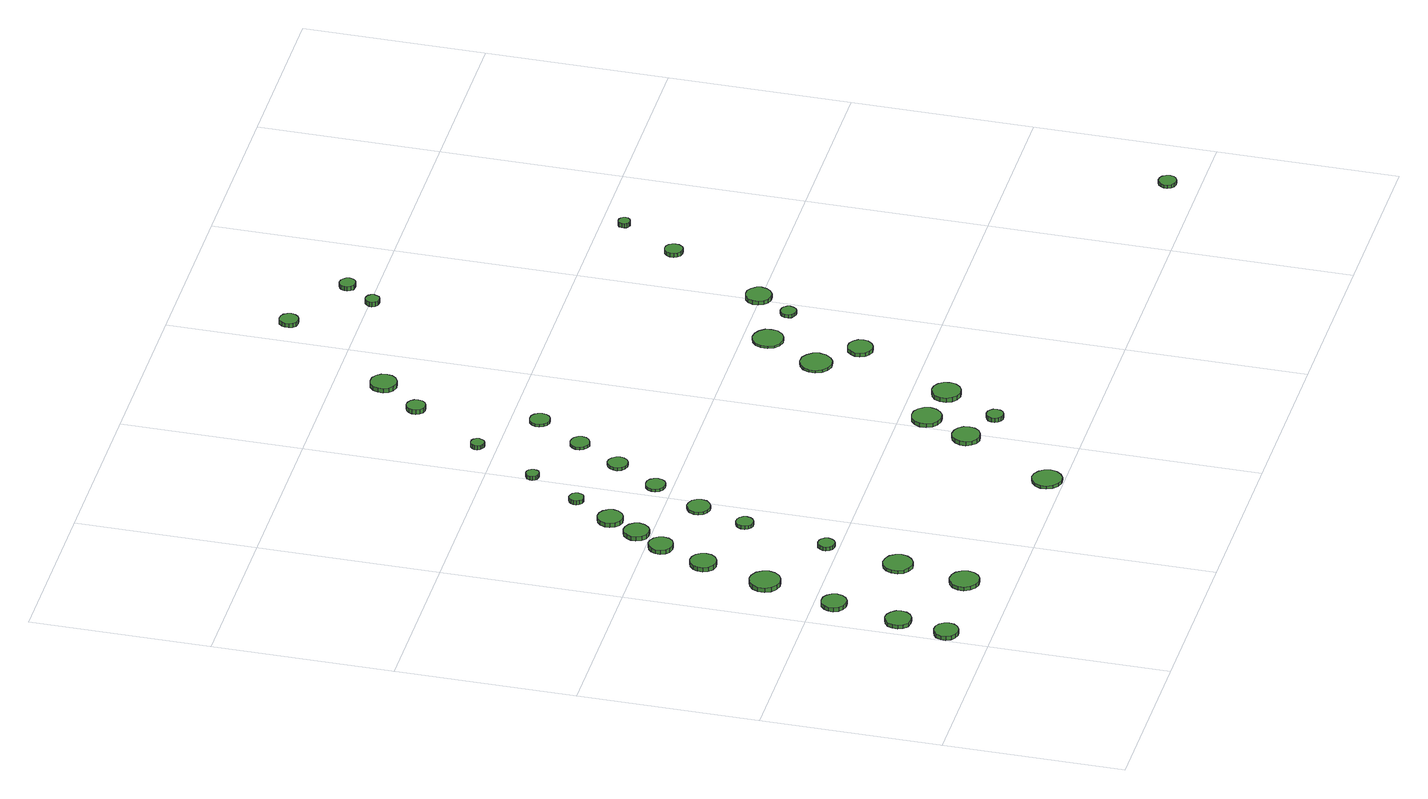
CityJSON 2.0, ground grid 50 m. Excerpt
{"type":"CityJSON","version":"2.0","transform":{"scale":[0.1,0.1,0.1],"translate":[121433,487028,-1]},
"CityObjects":{
"tree1":{"type":"SolitaryVegetationObject","attributes":{"function":"something"},"geometry":[{"type":"MultiSurface","lod":"1","boundaries":[[[0,1,2,3,4,5,6,7,8,9,10,11,12,13,14]],[[15,16,17,18,19,20,21,22,23,24,25,26,27,28,29]],[[0,29,28,1]],[[1,28,27,2]],[[2,27,26,3]],[[3,26,25,4]],[[4,25,24,5]],[[5,24,23,6]],[[6,23,22,7]],[[7,22,21,8]],[[8,21,20,9]],[[9,20,19,10]],[[10,19,18,11]],[[11,18,17,12]],[[12,17,16,13]],[[13,16,15,14]],[[14,15,29,0]]]}]},
"tree2":{"type":"SolitaryVegetationObject","attributes":{"function":"something"},"geometry":[{"type":"MultiSurface","lod":"1","boundaries":[[[30,31,32,33,34,35,36,37,38,39,40,41,42,43,44]],[[45,46,47,48,49,50,51,52,53,54,55,56,57,58,59]],[[30,59,58,31]],[[31,58,57,32]],[[32,57,56,33]],[[33,56,55,34]],[[34,55,54,35]],[[35,54,53,36]],[[36,53,52,37]],[[37,52,51,38]],[[38,51,50,39]],[[39,50,49,40]],[[40,49,48,41]],[[41,48,47,42]],[[42,47,46,43]],[[43,46,45,44]],[[44,45,59,30]]]}]},
"tree3":{"type":"SolitaryVegetationObject","attributes":{"function":"something"},"geometry":[{"type":"MultiSurface","lod":"1","boundaries":[[[60,61,62,63,64,65,66,67,68,69,70,71,72,73,74]],[[75,76,77,78,79,80,81,82,83,84,85,86,87,88,89]],[[60,89,88,61]],[[61,88,87,62]],[[62,87,86,63]],[[63,86,85,64]],[[64,85,84,65]],[[65,84,83,66]],[[66,83,82,67]],[[67,82,81,68]],[[68,81,80,69]],[[69,80,79,70]],[[70,79,78,71]],[[71,78,77,72]],[[72,77,76,73]],[[73,76,75,74]],[[74,75,89,60]]]}]},
"tree4":{"type":"SolitaryVegetationObject","attributes":{"function":"something"},"geometry":[{"type":"MultiSurface","lod":"1","boundaries":[[[90,91,92,93,94,95,96,97,98,99,100,101,102,103,104]],[[105,106,107,108,109,110,111,112,113,114,115,116,117,118,119]],[[90,119,118,91]],[[91,118,117,92]],[[92,117,116,93]],[[93,116,115,94]],[[94,115,114,95]],[[95,114,113,96]],[[96,113,112,97]],[[97,112,111,98]],[[98,111,110,99]],[[99,110,109,100]],[[100,109,108,101]],[[101,108,107,102]],[[102,107,106,103]],[[103,106,105,104]],[[104,105,119,90]]]}]},
"tree5":{"type":"SolitaryVegetationObject","attributes":{"function":"something"},"geometry":[{"type":"MultiSurface","lod":"1","boundaries":[[[120,121,122,123,124,125,126,127,128,129,130,131,132,133,134]],[[135,136,137,138,139,140,141,142,143,144,145,146,147,148,149]],[[120,149,148,121]],[[121,148,147,122]],[[122,147,146,123]],[[123,146,145,124]],[[124,145,144,125]],[[125,144,143,126]],[[126,143,142,127]],[[127,142,141,128]],[[128,141,140,129]],[[129,140,139,130]],[[130,139,138,131]],[[131,138,137,132]],[[132,137,136,133]],[[133,136,135,134]],[[134,135,149,120]]]}]},
"tree6":{"type":"SolitaryVegetationObject","attributes":{"function":"something"},"geometry":[{"type":"MultiSurface","lod":"1","boundaries":[[[150,151,152,153,154,155,156,157,158,159,160,161,162,163,164]],[[165,166,167,168,169,170,171,172,173,174,175,176,177,178,179]],[[150,179,178,151]],[[151,178,177,152]],[[152,177,176,153]],[[153,176,175,154]],[[154,175,174,155]],[[155,174,173,156]],[[156,173,172,157]],[[157,172,171,158]],[[158,171,170,159]],[[159,170,169,160]],[[160,169,168,161]],[[161,168,167,162]],[[162,167,166,163]],[[163,166,165,164]],[[164,165,179,150]]]}]},
"tree7":{"type":"SolitaryVegetationObject","attributes":{"function":"something"},"geometry":[{"type":"MultiSurface","lod":"1","boundaries":[[[180,181,182,183,184,185,186,187,188,189,190,191,192,193,194]],[[195,196,197,198,199,200,201,202,203,204,205,206,207,208,209]],[[180,209,208,181]],[[181,208,207,182]],[[182,207,206,183]],[[183,206,205,184]],[[184,205,204,185]],[[185,204,203,186]],[[186,203,202,187]],[[187,202,201,188]],[[188,201,200,189]],[[189,200,199,190]],[[190,199,198,191]],[[191,198,197,192]],[[192,197,196,193]],[[193,196,195,194]],[[194,195,209,180]]]}]},
"tree8":{"type":"SolitaryVegetationObject","attributes":{"function":"something"},"geometry":[{"type":"MultiSurface","lod":"1","boundaries":[[[210,211,212,213,214,215,216,217,218,219,220,221,222,223,224]],[[225,226,227,228,229,230,231,232,233,234,235,236,237,238,239]],[[210,239,238,211]],[[211,238,237,212]],[[212,237,236,213]],[[213,236,235,214]],[[214,235,234,215]],[[215,234,233,216]],[[216,233,232,217]],[[217,232,231,218]],[[218,231,230,219]],[[219,230,229,220]],[[220,229,228,221]],[[221,228,227,222]],[[222,227,226,223]],[[223,226,225,224]],[[224,225,239,210]]]}]},
"tree9":{"type":"SolitaryVegetationObject","attributes":{"function":"something"},"geometry":[{"type":"MultiSurface","lod":"1","boundaries":[[[240,241,242,243,244,245,246,247,248,249,250,251,252,253,254]],[[255,256,257,258,259,260,261,262,263,264,265,266,267,268,269]],[[240,269,268,241]],[[241,268,267,242]],[[242,267,266,243]],[[243,266,265,244]],[[244,265,264,245]],[[245,264,263,246]],[[246,263,262,247]],[[247,262,261,248]],[[248,261,260,249]],[[249,260,259,250]],[[250,259,258,251]],[[251,258,257,252]],[[252,257,256,253]],[[253,256,255,254]],[[254,255,269,240]]]}]},
"tree10":{"type":"SolitaryVegetationObject","attributes":{"function":"something"},"geometry":[{"type":"MultiSurface","lod":"1","boundaries":[[[270,271,272,273,274,275,276,277,278,279,280,281,282,283,284]],[[285,286,287,288,289,290,291,292,293,294,295,296,297,298,299]],[[270,299,298,271]],[[271,298,297,272]],[[272,297,296,273]],[[273,296,295,274]],[[274,295,294,275]],[[275,294,293,276]],[[276,293,292,277]],[[277,292,291,278]],[[278,291,290,279]],[[279,290,289,280]],[[280,289,288,281]],[[281,288,287,282]],[[282,287,286,283]],[[283,286,285,284]],[[284,285,299,270]]]}]},
"tree11":{"type":"SolitaryVegetationObject","attributes":{"function":"something"},"geometry":[{"type":"MultiSurface","lod":"1","boundaries":[[[300,301,302,303,304,305,306,307,308,309,310,311,312,313,314]],[[315,316,317,318,319,320,321,322,323,324,325,326,327,328,329]],[[300,329,328,301]],[[301,328,327,302]],[[302,327,326,303]],[[303,326,325,304]],[[304,325,324,305]],[[305,324,323,306]],[[306,323,322,307]],[[307,322,321,308]],[[308,321,320,309]],[[309,320,319,310]],[[310,319,318,311]],[[311,318,317,312]],[[312,317,316,313]],[[313,316,315,314]],[[314,315,329,300]]]}]},
"tree12":{"type":"SolitaryVegetationObject","attributes":{"function":"something"},"geometry":[{"type":"MultiSurface","lod":"1","boundaries":[[[330,331,332,333,334,335,336,337,338,339,340,341,342,343,344]],[[345,346,347,348,349,350,351,352,353,354,355,356,357,358,359]],[[330,359,358,331]],[[331,358,357,332]],[[332,357,356,333]],[[333,356,355,334]],[[334,355,354,335]],[[335,354,353,336]],[[336,353,352,337]],[[337,352,351,338]],[[338,351,350,339]],[[339,350,349,340]],[[340,349,348,341]],[[341,348,347,342]],[[342,347,346,343]],[[343,346,345,344]],[[344,345,359,330]]]}]},
"tree13":{"type":"SolitaryVegetationObject","attributes":{"function":"something"},"geometry":[{"type":"MultiSurface","lod":"1","boundaries":[[[360,361,362,363,364,365,366,367,368,369,370,371,372,373,374]],[[375,376,377,378,379,380,381,382,383,384,385,386,387,388,389]],[[360,389,388,361]],[[361,388,387,362]],[[362,387,386,363]],[[363,386,385,364]],[[364,385,384,365]],[[365,384,383,366]],[[366,383,382,367]],[[367,382,381,368]],[[368,381,380,369]],[[369,380,379,370]],[[370,379,378,371]],[[371,378,377,372]],[[372,377,376,373]],[[373,376,375,374]],[[374,375,389,360]]]}]},
"tree14":{"type":"SolitaryVegetationObject","attributes":{"function":"something"},"geometry":[{"type":"MultiSurface","lod":"1","boundaries":[[[390,391,392,393,394,395,396,397,398,399,400,401,402,403,404]],[[405,406,407,408,409,410,411,412,413,414,415,416,417,418,419]],[[390,419,418,391]],[[391,418,417,392]],[[392,417,416,393]],[[393,416,415,394]],[[394,415,414,395]],[[395,414,413,396]],[[396,413,412,397]],[[397,412,411,398]],[[398,411,410,399]],[[399,410,409,400]],[[400,409,408,401]],[[401,408,407,402]],[[402,407,406,403]],[[403,406,405,404]],[[404,405,419,390]]]}]},
"tree15":{"type":"SolitaryVegetationObject","attributes":{"function":"something"},"geometry":[{"type":"MultiSurface","lod":"1","boundaries":[[[420,421,422,423,424,425,426,427,428,429,430,431,432,433,434]],[[435,436,437,438,439,440,441,442,443,444,445,446,447,448,449]],[[420,449,448,421]],[[421,448,447,422]],[[422,447,446,423]],[[423,446,445,424]],[[424,445,444,425]],[[425,444,443,426]],[[426,443,442,427]],[[427,442,441,428]],[[428,441,440,429]],[[429,440,439,430]],[[430,439,438,431]],[[431,438,437,432]],[[432,437,436,433]],[[433,436,435,434]],[[434,435,449,420]]]}]},
"tree16":{"type":"SolitaryVegetationObject","attributes":{"function":"something"},"geometry":[{"type":"MultiSurface","lod":"1","boundaries":[[[450,451,452,453,454,455,456,457,458,459,460,461,462,463,464]],[[465,466,467,468,469,470,471,472,473,474,475,476,477,478,479]],[[450,479,478,451]],[[451,478,477,452]],[[452,477,476,453]],[[453,476,475,454]],[[454,475,474,455]],[[455,474,473,456]],[[456,473,472,457]],[[457,472,471,458]],[[458,471,470,459]],[[459,470,469,460]],[[460,469,468,461]],[[461,468,467,462]],[[462,467,466,463]],[[463,466,465,464]],[[464,465,479,450]]]}]},
"tree17":{"type":"SolitaryVegetationObject","attributes":{"function":"something"},"geometry":[{"type":"MultiSurface","lod":"1","boundaries":[[[480,481,482,483,484,485,486,487,488,489,490,491,492,493,494]],[[495,496,497,498,499,500,501,502,503,504,505,506,507,508,509]],[[480,509,508,481]],[[481,508,507,482]],[[482,507,506,483]],[[483,506,505,484]],[[484,505,504,485]],[[485,504,503,486]],[[486,503,502,487]],[[487,502,501,488]],[[488,501,500,489]],[[489,500,499,490]],[[490,499,498,491]],[[491,498,497,492]],[[492,497,496,493]],[[493,496,495,494]],[[494,495,509,480]]]}]},
"tree18":{"type":"SolitaryVegetationObject","attributes":{"function":"something"},"geometry":[{"type":"MultiSurface","lod":"1","boundaries":[[[510,511,512,513,514,515,516,517,518,519,520,521,522,523,524]],[[525,526,527,528,529,530,531,532,533,534,535,536,537,538,539]],[[510,539,538,511]],[[511,538,537,512]],[[512,537,536,513]],[[513,536,535,514]],[[514,535,534,515]],[[515,534,533,516]],[[516,533,532,517]],[[517,532,531,518]],[[518,531,530,519]],[[519,530,529,520]],[[520,529,528,521]],[[521,528,527,522]],[[522,527,526,523]],[[523,526,525,524]],[[524,525,539,510]]]}]},
"tree19":{"type":"SolitaryVegetationObject","attributes":{"function":"something"},"geometry":[{"type":"MultiSurface","lod":"1","boundaries":[[[540,541,542,543,544,545,546,547,548,549,550,551,552,553,554]],[[555,556,557,558,559,560,561,562,563,564,565,566,567,568,569]],[[540,569,568,541]],[[541,568,567,542]],[[542,567,566,543]],[[543,566,565,544]],[[544,565,564,545]],[[545,564,563,546]],[[546,563,562,547]],[[547,562,561,548]],[[548,561,560,549]],[[549,560,559,550]],[[550,559,558,551]],[[551,558,557,552]],[[552,557,556,553]],[[553,556,555,554]],[[554,555,569,540]]]}]},
"tree20":{"type":"SolitaryVegetationObject","attributes":{"function":"something"},"geometry":[{"type":"MultiSurface","lod":"1","boundaries":[[[570,571,572,573,574,575,576,577,578,579,580,581,582,583,584]],[[585,586,587,588,589,590,591,592,593,594,595,596,597,598,599]],[[570,599,598,571]],[[571,598,597,572]],[[572,597,596,573]],[[573,596,595,574]],[[574,595,594,575]],[[575,594,593,576]],[[576,593,592,577]],[[577,592,591,578]],[[578,591,590,579]],[[579,590,589,580]],[[580,589,588,581]],[[581,588,587,582]],[[582,587,586,583]],[[583,586,585,584]],[[584,585,599,570]]]}]},
"tree21":{"type":"SolitaryVegetationObject","attributes":{"function":"something"},"geometry":[{"type":"MultiSurface","lod":"1","boundaries":[[[600,601,602,603,604,605,606,607,608,609,610,611,612,613,614]],[[615,616,617,618,619,620,621,622,623,624,625,626,627,628,629]],[[600,629,628,601]],[[601,628,627,602]],[[602,627,626,603]],[[603,626,625,604]],[[604,625,624,605]],[[605,624,623,606]],[[606,623,622,607]],[[607,622,621,608]],[[608,621,620,609]],[[609,620,619,610]],[[610,619,618,611]],[[611,618,617,612]],[[612,617,616,613]],[[613,616,615,614]],[[614,615,629,600]]]}]},
"tree22":{"type":"SolitaryVegetationObject","attributes":{"function":"something"},"geometry":[{"type":"MultiSurface","lod":"1","boundaries":[[[630,631,632,633,634,635,636,637,638,639,640,641,642,643,644]],[[645,646,647,648,649,650,651,652,653,654,655,656,657,658,659]],[[630,659,658,631]],[[631,658,657,632]],[[632,657,656,633]],[[633,656,655,634]],[[634,655,654,635]],[[635,654,653,636]],[[636,653,652,637]],[[637,652,651,638]],[[638,651,650,639]],[[639,650,649,640]],[[640,649,648,641]],[[641,648,647,642]],[[642,647,646,643]],[[643,646,645,644]],[[644,645,659,630]]]}]},
"tree23":{"type":"SolitaryVegetationObject","attributes":{"function":"something"},"geometry":[{"type":"MultiSurface","lod":"1","boundaries":[[[660,661,662,663,664,665,666,667,668,669,670,671,672,673,674]],[[675,676,677,678,679,680,681,682,683,684,685,686,687,688,689]],[[660,689,688,661]],[[661,688,687,662]],[[662,687,686,663]],[[663,686,685,664]],[[664,685,684,665]],[[665,684,683,666]],[[666,683,682,667]],[[667,682,681,668]],[[668,681,680,669]],[[669,680,679,670]],[[670,679,678,671]],[[671,678,677,672]],[[672,677,676,673]],[[673,676,675,674]],[[674,675,689,660]]]}]},
"tree24":{"type":"SolitaryVegetationObject","attributes":{"function":"something"},"geometry":[{"type":"MultiSurface","lod":"1","boundaries":[[[690,691,692,693,694,695,696,697,698,699,700,701,702,703,704]],[[705,706,707,708,709,710,711,712,713,714,715,716,717,718,719]],[[690,719,718,691]],[[691,718,717,692]],[[692,717,716,693]],[[693,716,715,694]],[[694,715,714,695]],[[695,714,713,696]],[[696,713,712,697]],[[697,712,711,698]],[[698,711,710,699]],[[699,710,709,700]],[[700,709,708,701]],[[701,708,707,702]],[[702,707,706,703]],[[703,706,705,704]],[[704,705,719,690]]]}]},
"tree25":{"type":"SolitaryVegetationObject","attributes":{"function":"something"},"geometry":[{"type":"MultiSurface","lod":"1","boundaries":[[[720,721,722,723,724,725,726,727,728,729,730,731,732,733,734]],[[735,736,737,738,739,740,741,742,743,744,745,746,747,748,749]],[[720,749,748,721]],[[721,748,747,722]],[[722,747,746,723]],[[723,746,745,724]],[[724,745,744,725]],[[725,744,743,726]],[[726,743,742,727]],[[727,742,741,728]],[[728,741,740,729]],[[729,740,739,730]],[[730,739,738,731]],[[731,738,737,732]],[[732,737,736,733]],[[733,736,735,734]],[[734,735,749,720]]]}]},
"tree26":{"type":"SolitaryVegetationObject","attributes":{"function":"something"},"geometry":[{"type":"MultiSurface","lod":"1","boundaries":[[[750,751,752,753,754,755,756,757,758,759,760,761,762,763,764]],[[765,766,767,768,769,770,771,772,773,774,775,776,777,778,779]],[[750,779,778,751]],[[751,778,777,752]],[[752,777,776,753]],[[753,776,775,754]],[[754,775,774,755]],[[755,774,773,756]],[[756,773,772,757]],[[757,772,771,758]],[[758,771,770,759]],[[759,770,769,760]],[[760,769,768,761]],[[761,768,767,762]],[[762,767,766,763]],[[763,766,765,764]],[[764,765,779,750]]]}]},
"tree27":{"type":"SolitaryVegetationObject","attributes":{"function":"something"},"geometry":[{"type":"MultiSurface","lod":"1","boundaries":[[[780,781,782,783,784,785,786,787,788,789,790,791,792,793,794]],[[795,796,797,798,799,800,801,802,803,804,805,806,807,808,809]],[[780,809,808,781]],[[781,808,807,782]],[[782,807,806,783]],[[783,806,805,784]],[[784,805,804,785]],[[785,804,803,786]],[[786,803,802,787]],[[787,802,801,788]],[[788,801,800,789]],[[789,800,799,790]],[[790,799,798,791]],[[791,798,797,792]],[[792,797,796,793]],[[793,796,795,794]],[[794,795,809,780]]]}]},
"tree28":{"type":"SolitaryVegetationObject","attributes":{"function":"something"},"geometry":[{"type":"MultiSurface","lod":"1","boundaries":[[[810,811,812,813,814,815,816,817,818,819,820,821,822,823,824]],[[825,826,827,828,829,830,831,832,833,834,835,836,837,838,839]],[[810,839,838,811]],[[811,838,837,812]],[[812,837,836,813]],[[813,836,835,814]],[[814,835,834,815]],[[815,834,833,816]],[[816,833,832,817]],[[817,832,831,818]],[[818,831,830,819]],[[819,830,829,820]],[[820,829,828,821]],[[821,828,827,822]],[[822,827,826,823]],[[823,826,825,824]],[[824,825,839,810]]]}]},
"tree29":{"type":"SolitaryVegetationObject","attributes":{"function":"something"},"geometry":[{"type":"MultiSurface","lod":"1","boundaries":[[[840,841,842,843,844,845,846,847,848,849,850,851,852,853,854]],[[855,856,857,858,859,860,861,862,863,864,865,866,867,868,869]],[[840,869,868,841]],[[841,868,867,842]],[[842,867,866,843]],[[843,866,865,844]],[[844,865,864,845]],[[845,864,863,846]],[[846,863,862,847]],[[847,862,861,848]],[[848,861,860,849]],[[849,860,859,850]],[[850,859,858,851]],[[851,858,857,852]],[[852,857,856,853]],[[853,856,855,854]],[[854,855,869,840]]]}]},
"tree30":{"type":"SolitaryVegetationObject","attributes":{"function":"something"},"geometry":[{"type":"MultiSurface","lod":"1","boundaries":[[[870,871,872,873,874,875,876,877,878,879,880,881,882,883,884]],[[885,886,887,888,889,890,891,892,893,894,895,896,897,898,899]],[[870,899,898,871]],[[871,898,897,872]],[[872,897,896,873]],[[873,896,895,874]],[[874,895,894,875]],[[875,894,893,876]],[[876,893,892,877]],[[877,892,891,878]],[[878,891,890,879]],[[879,890,889,880]],[[880,889,888,881]],[[881,888,887,882]],[[882,887,886,883]],[[883,886,885,884]],[[884,885,899,870]]]}]},
"tree31":{"type":"SolitaryVegetationObject","attributes":{"function":"something"},"geometry":[{"type":"MultiSurface","lod":"1","boundaries":[[[900,901,902,903,904,905,906,907,908,909,910,911,912,913,914]],[[915,916,917,918,919,920,921,922,923,924,925,926,927,928,929]],[[900,929,928,901]],[[901,928,927,902]],[[902,927,926,903]],[[903,926,925,904]],[[904,925,924,905]],[[905,924,923,906]],[[906,923,922,907]],[[907,922,921,908]],[[908,921,920,909]],[[909,920,919,910]],[[910,919,918,911]],[[911,918,917,912]],[[912,917,916,913]],[[913,916,915,914]],[[914,915,929,900]]]}]},
"tree32":{"type":"SolitaryVegetationObject","attributes":{"function":"something"},"geometry":[{"type":"MultiSurface","lod":"1","boundaries":[[[930,931,932,933,934,935,936,937,938,939,940,941,942,943,944]],[[945,946,947,948,949,950,951,952,953,954,955,956,957,958,959]],[[930,959,958,931]],[[931,958,957,932]],[[932,957,956,933]],[[933,956,955,934]],[[934,955,954,935]],[[935,954,953,936]],[[936,953,952,937]],[[937,952,951,938]],[[938,951,950,939]],[[939,950,949,940]],[[940,949,948,941]],[[941,948,947,942]],[[942,947,946,943]],[[943,946,945,944]],[[944,945,959,930]]]}]},
"tree33":{"type":"SolitaryVegetationObject","attributes":{"function":"something"},"geometry":[{"type":"MultiSurface","lod":"1","boundaries":[[[960,961,962,963,964,965,966,967,968,969,970,971,972,973,974]],[[975,976,977,978,979,980,981,982,983,984,985,986,987,988,989]],[[960,989,988,961]],[[961,988,987,962]],[[962,987,986,963]],[[963,986,985,964]],[[964,985,984,965]],[[965,984,983,966]],[[966,983,982,967]],[[967,982,981,968]],[[968,981,980,969]],[[969,980,979,970]],[[970,979,978,971]],[[971,978,977,972]],[[972,977,976,973]],[[973,976,975,974]],[[974,975,989,960]]]}]},
"tree34":{"type":"SolitaryVegetationObject","attributes":{"function":"something"},"geometry":[{"type":"MultiSurface","lod":"1","boundaries":[[[990,991,992,993,994,995,996,997,998,999,1000,1001,1002,1003,1004]],[[1005,1006,1007,1008,1009,1010,1011,1012,1013,1014,1015,1016,1017,1018,1019]],[[990,1019,1018,991]],[[991,1018,1017,992]],[[992,1017,1016,993]],[[993,1016,1015,994]],[[994,1015,1014,995]],[[995,1014,1013,996]],[[996,1013,1012,997]],[[997,1012,1011,998]],[[998,1011,1010,999]],[[999,1010,1009,1000]],[[1000,1009,1008,1001]],[[1001,1008,1007,1002]],[[1002,1007,1006,1003]],[[1003,1006,1005,1004]],[[1004,1005,1019,990]]]}]},
"tree35":{"type":"SolitaryVegetationObject","attributes":{"function":"something"},"geometry":[{"type":"MultiSurface","lod":"1","boundaries":[[[1020,1021,1022,1023,1024,1025,1026,1027,1028,1029,1030,1031,1032,1033,1034]],[[1035,1036,1037,1038,1039,1040,1041,1042,1043,1044,1045,1046,1047,1048,1049]],[[1020,1049,1048,1021]],[[1021,1048,1047,1022]],[[1022,1047,1046,1023]],[[1023,1046,1045,1024]],[[1024,1045,1044,1025]],[[1025,1044,1043,1026]],[[1026,1043,1042,1027]],[[1027,1042,1041,1028]],[[1028,1041,1040,1029]],[[1029,1040,1039,1030]],[[1030,1039,1038,1031]],[[1031,1038,1037,1032]],[[1032,1037,1036,1033]],[[1033,1036,1035,1034]],[[1034,1035,1049,1020]]]}]},
"tree36":{"type":"SolitaryVegetationObject","attributes":{"function":"something"},"geometry":[{"type":"MultiSurface","lod":"1","boundaries":[[[1050,1051,1052,1053,1054,1055,1056,1057,1058,1059,1060,1061,1062,1063,1064]],[[1065,1066,1067,1068,1069,1070,1071,1072,1073,1074,1075,1076,1077,1078,1079]],[[1050,1079,1078,1051]],[[1051,1078,1077,1052]],[[1052,1077,1076,1053]],[[1053,1076,1075,1054]],[[1054,1075,1074,1055]],[[1055,1074,1073,1056]],[[1056,1073,1072,1057]],[[1057,1072,1071,1058]],[[1058,1071,1070,1059]],[[1059,1070,1069,1060]],[[1060,1069,1068,1061]],[[1061,1068,1067,1062]],[[1062,1067,1066,1063]],[[1063,1066,1065,1064]],[[1064,1065,1079,1050]]]}]},
"tree37":{"type":"SolitaryVegetationObject","attributes":{"function":"something"},"geometry":[{"type":"MultiSurface","lod":"1","boundaries":[[[1080,1081,1082,1083,1084,1085,1086,1087,1088,1089,1090,1091,1092,1093,1094]],[[1095,1096,1097,1098,1099,1100,1101,1102,1103,1104,1105,1106,1107,1108,1109]],[[1080,1109,1108,1081]],[[1081,1108,1107,1082]],[[1082,1107,1106,1083]],[[1083,1106,1105,1084]],[[1084,1105,1104,1085]],[[1085,1104,1103,1086]],[[1086,1103,1102,1087]],[[1087,1102,1101,1088]],[[1088,1101,1100,1089]],[[1089,1100,1099,1090]],[[1090,1099,1098,1091]],[[1091,1098,1097,1092]],[[1092,1097,1096,1093]],[[1093,1096,1095,1094]],[[1094,1095,1109,1080]]]}]},
"tree38":{"type":"SolitaryVegetationObject","attributes":{"function":"something"},"geometry":[{"type":"MultiSurface","lod":"1","boundaries":[[[1110,1111,1112,1113,1114,1115,1116,1117,1118,1119,1120,1121,1122,1123,1124]],[[1125,1126,1127,1128,1129,1130,1131,1132,1133,1134,1135,1136,1137,1138,1139]],[[1110,1139,1138,1111]],[[1111,1138,1137,1112]],[[1112,1137,1136,1113]],[[1113,1136,1135,1114]],[[1114,1135,1134,1115]],[[1115,1134,1133,1116]],[[1116,1133,1132,1117]],[[1117,1132,1131,1118]],[[1118,1131,1130,1119]],[[1119,1130,1129,1120]],[[1120,1129,1128,1121]],[[1121,1128,1127,1122]],[[1122,1127,1126,1123]],[[1123,1126,1125,1124]],[[1124,1125,1139,1110]]]}]}
},
"vertices":[
[72,124,18],[69,137,18],[61,149,18],[49,156,18],[35,157,18],[21,153,18],[11,144,18],[5,131,18],[5,117,18],[11,104,18],[21,95,18],[35,90,18],[49,92,18],[61,99,18],[69,110,18],[69,110,6],[61,99,6],[49,92,6],[35,90,6],[21,95,6],[11,104,6],[5,117,6],[5,131,6],[11,144,6],[21,153,6],[35,157,6],[49,156,6],[61,149,6],[69,137,6],[72,124,6],
[100,262,17],[97,276,17],[88,288,17],[75,296,17],[60,298,17],[45,293,17],[34,283,17],[28,269,17],[28,254,17],[34,240,17],[45,230,17],[60,226,17],[75,227,17],[88,235,17],[97,247,17],[97,247,6],[88,235,6],[75,227,6],[60,226,6],[45,230,6],[34,240,6],[28,254,6],[28,269,6],[34,283,6],[45,293,6],[60,298,6],[75,296,6],[88,288,6],[97,276,6],[100,262,6],
[137,447,18],[134,461,18],[125,473,18],[113,480,18],[99,481,18],[85,477,18],[74,467,18],[68,454,18],[68,440,18],[74,427,18],[85,417,18],[99,413,18],[113,414,18],[125,421,18],[134,433,18],[134,433,6],[125,421,6],[113,414,6],[99,413,6],[85,417,6],[74,427,6],[68,440,6],[68,454,6],[74,467,6],[85,477,6],[99,481,6],[113,480,6],[125,473,6],[134,461,6],[137,447,6],
[333,138,17],[329,154,17],[319,168,17],[305,176,17],[288,178,17],[272,173,17],[259,161,17],[252,146,17],[252,129,17],[259,114,17],[272,102,17],[288,97,17],[305,99,17],[319,107,17],[329,121,17],[329,121,6],[319,107,6],[305,99,6],[288,97,6],[272,102,6],[259,114,6],[252,129,6],[252,146,6],[259,161,6],[272,173,6],[288,178,6],[305,176,6],[319,168,6],[329,154,6],[333,138,6],
[195,648,23],[191,665,23],[181,680,23],[165,689,23],[148,691,23],[131,685,23],[117,673,23],[110,657,23],[110,639,23],[117,623,23],[131,611,23],[148,606,23],[165,608,23],[181,616,23],[191,631,23],[191,631,10],[181,616,10],[165,608,10],[148,606,10],[131,611,10],[117,623,10],[110,639,10],[110,657,10],[117,673,10],[131,685,10],[148,691,10],[165,689,10],[181,680,10],[191,665,10],[195,648,10],
[370,329,16],[366,345,16],[356,359,16],[341,367,16],[325,369,16],[309,364,16],[296,353,16],[289,337,16],[289,320,16],[296,305,16],[309,294,16],[325,288,16],[341,290,16],[356,299,16],[366,312,16],[366,312,6],[356,299,6],[341,290,6],[325,288,6],[309,294,6],[296,305,6],[289,320,6],[289,337,6],[296,353,6],[309,364,6],[325,369,6],[341,367,6],[356,359,6],[366,345,6],[370,329,6],
[240,830,22],[237,845,22],[228,857,22],[215,865,22],[201,866,22],[186,861,22],[175,851,22],[169,838,22],[169,823,22],[175,809,22],[186,799,22],[201,794,22],[215,796,22],[228,803,22],[237,816,22],[237,816,9],[228,803,9],[215,796,9],[201,794,9],[186,799,9],[175,809,9],[169,823,9],[169,838,9],[175,851,9],[186,861,9],[201,866,9],[215,865,9],[228,857,9],[237,845,9],[240,830,9],
[399,536,17],[397,546,17],[391,554,17],[383,558,17],[374,559,17],[364,557,17],[357,550,17],[353,541,17],[353,532,17],[357,523,17],[364,516,17],[374,513,17],[383,514,17],[391,519,17],[397,527,17],[397,527,6],[391,519,6],[383,514,6],[374,513,6],[364,516,6],[357,523,6],[353,532,6],[353,541,6],[357,550,6],[364,557,6],[374,559,6],[383,558,6],[391,554,6],[397,546,6],[399,536,6],
[297,961,18],[294,975,18],[286,986,18],[273,993,18],[260,995,18],[246,990,18],[236,981,18],[230,968,18],[230,954,18],[236,941,18],[246,932,18],[260,928,18],[273,929,18],[286,936,18],[294,947,18],[294,947,6],[286,936,6],[273,929,6],[260,928,6],[246,932,6],[236,941,6],[230,954,6],[230,968,6],[236,981,6],[246,990,6],[260,995,6],[273,993,6],[286,986,6],[294,975,6],[297,961,6],
[347,1040,18],[344,1054,18],[335,1066,18],[323,1073,18],[308,1075,18],[294,1070,18],[284,1060,18],[278,1047,18],[278,1033,18],[284,1019,18],[294,1009,18],[308,1005,18],[323,1006,18],[335,1014,18],[344,1026,18],[344,1026,6],[335,1014,6],[323,1006,6],[308,1005,6],[294,1009,6],[284,1019,6],[278,1033,6],[278,1047,6],[284,1060,6],[294,1070,6],[308,1075,6],[323,1073,6],[335,1066,6],[344,1054,6],[347,1040,6],
[450,772,16],[448,782,16],[442,790,16],[433,795,16],[423,796,16],[414,793,16],[407,786,16],[403,777,16],[403,767,16],[407,758,16],[414,751,16],[423,748,16],[433,749,16],[442,754,16],[448,762,16],[448,762,6],[442,754,6],[433,749,6],[423,748,6],[414,751,6],[407,758,6],[403,767,6],[403,777,6],[407,786,6],[414,793,6],[423,796,6],[433,795,6],[442,790,6],[448,782,6],[450,772,6],
[393,1123,19],[390,1137,19],[381,1149,19],[369,1156,19],[355,1158,19],[341,1153,19],[330,1143,19],[324,1130,19],[324,1116,19],[330,1102,19],[341,1093,19],[355,1088,19],[369,1090,19],[381,1097,19],[390,1109,19],[390,1109,6],[381,1097,6],[369,1090,6],[355,1088,6],[341,1093,6],[330,1102,6],[324,1116,6],[324,1130,6],[330,1143,6],[341,1153,6],[355,1158,6],[369,1156,6],[381,1149,6],[390,1137,6],[393,1123,6],
[506,910,14],[503,923,14],[495,934,14],[483,940,14],[470,942,14],[457,938,14],[447,929,14],[441,916,14],[441,903,14],[447,891,14],[457,882,14],[470,877,14],[483,879,14],[495,886,14],[503,896,14],[503,896,6],[495,886,6],[483,879,6],[470,877,6],[457,882,6],[447,891,6],[441,903,6],[441,916,6],[447,929,6],[457,938,6],[470,942,6],[483,940,6],[495,934,6],[503,923,6],[506,910,6],
[451,1234,18],[449,1242,18],[445,1249,18],[437,1253,18],[429,1254,18],[421,1251,18],[415,1246,18],[411,1238,18],[411,1230,18],[415,1222,18],[421,1216,18],[429,1214,18],[437,1215,18],[445,1219,18],[449,1226,18],[449,1226,6],[445,1219,6],[437,1215,6],[429,1214,6],[421,1216,6],[415,1222,6],[411,1230,6],[411,1238,6],[415,1246,6],[421,1251,6],[429,1254,6],[437,1253,6],[445,1249,6],[449,1242,6],[451,1234,6],
[870,46,15],[866,63,15],[856,76,15],[842,85,15],[825,87,15],[809,81,15],[796,70,15],[789,55,15],[789,38,15],[796,22,15],[809,11,15],[825,5,15],[842,7,15],[856,16,15],[866,29,15],[866,29,6],[856,16,6],[842,7,6],[825,5,6],[809,11,6],[796,22,6],[789,38,6],[789,55,6],[796,70,6],[809,81,6],[825,87,6],[842,85,6],[856,76,6],[866,63,6],[870,46,6],
[578,1047,14],[575,1058,14],[569,1067,14],[559,1073,14],[548,1074,14],[537,1071,14],[528,1063,14],[524,1053,14],[524,1041,14],[528,1031,14],[537,1023,14],[548,1020,14],[559,1021,14],[569,1027,14],[575,1036,14],[575,1036,6],[569,1027,6],[559,1021,6],[548,1020,6],[537,1023,6],[528,1031,6],[524,1041,6],[524,1053,6],[528,1063,6],[537,1071,6],[548,1074,6],[559,1073,6],[569,1067,6],[575,1058,6],[578,1047,6],
[535,1376,18],[533,1383,18],[529,1389,18],[522,1393,18],[515,1394,18],[508,1391,18],[502,1386,18],[499,1379,18],[499,1372,18],[502,1365,18],[508,1360,18],[515,1358,18],[522,1358,18],[529,1362,18],[533,1368,18],[533,1368,6],[529,1362,6],[522,1358,6],[515,1358,6],[508,1360,6],[502,1365,6],[499,1372,6],[499,1379,6],[502,1386,6],[508,1391,6],[515,1394,6],[522,1393,6],[529,1389,6],[533,1383,6],[535,1376,6],
[656,1170,14],[653,1181,14],[646,1191,14],[636,1197,14],[625,1198,14],[613,1194,14],[605,1187,14],[600,1176,14],[600,1164,14],[605,1154,14],[613,1146,14],[625,1142,14],[636,1143,14],[646,1149,14],[653,1159,14],[653,1159,6],[646,1149,6],[636,1143,6],[625,1142,6],[613,1146,6],[605,1154,6],[600,1164,6],[600,1176,6],[605,1187,6],[613,1194,6],[625,1198,6],[636,1197,6],[646,1191,6],[653,1181,6],[656,1170,6],
[1006,302,26],[1003,318,26],[994,330,26],[980,338,26],[964,340,26],[949,335,26],[938,324,26],[931,310,26],[931,294,26],[938,280,26],[949,269,26],[964,264,26],[980,266,26],[994,274,26],[1003,287,26],[1003,287,14],[994,274,14],[980,266,14],[964,264,14],[949,269,14],[938,280,14],[931,294,14],[931,310,14],[938,324,14],[949,335,14],[964,340,14],[980,338,14],[994,330,14],[1003,318,14],[1006,302,14],
[728,1292,14],[726,1303,14],[719,1312,14],[709,1317,14],[698,1318,14],[688,1315,14],[680,1308,14],[675,1298,14],[675,1286,14],[680,1276,14],[688,1269,14],[698,1265,14],[709,1267,14],[719,1272,14],[726,1281,14],[726,1281,6],[719,1272,6],[709,1267,6],[698,1265,6],[688,1269,6],[680,1276,6],[675,1286,6],[675,1298,6],[680,1308,6],[688,1315,6],[698,1318,6],[709,1317,6],[719,1312,6],[726,1303,6],[728,1292,6],
[646,1554,18],[644,1562,18],[640,1568,18],[633,1572,18],[625,1572,18],[618,1570,18],[612,1565,18],[609,1558,18],[609,1550,18],[612,1543,18],[618,1538,18],[625,1535,18],[633,1536,18],[640,1540,18],[644,1546,18],[644,1546,6],[640,1540,6],[633,1536,6],[625,1535,6],[618,1538,6],[612,1543,6],[609,1550,6],[609,1558,6],[612,1565,6],[618,1570,6],[625,1572,6],[633,1572,6],[640,1568,6],[644,1562,6],[646,1554,6],
[1107,252,26],[1105,262,26],[1100,269,26],[1092,274,26],[1082,275,26],[1073,272,26],[1066,266,26],[1062,257,26],[1062,248,26],[1066,239,26],[1073,232,26],[1082,229,26],[1092,230,26],[1100,235,26],[1105,243,26],[1105,243,13],[1100,235,13],[1092,230,13],[1082,229,13],[1073,232,13],[1066,239,13],[1062,248,13],[1062,257,13],[1066,266,13],[1073,272,13],[1082,275,13],[1092,274,13],[1100,269,13],[1105,262,13],[1107,252,13],
[1083,428,19],[1079,445,19],[1069,459,19],[1055,467,19],[1038,469,19],[1022,464,19],[1009,453,19],[1002,437,19],[1002,420,19],[1009,404,19],[1022,393,19],[1038,388,19],[1055,389,19],[1069,398,19],[1079,412,19],[1079,412,7],[1069,398,7],[1055,389,7],[1038,388,7],[1022,393,7],[1009,404,7],[1002,420,7],[1002,437,7],[1009,453,7],[1022,464,7],[1038,469,7],[1055,467,7],[1069,459,7],[1079,445,7],[1083,428,7],
[813,1423,14],[810,1434,14],[804,1443,14],[794,1449,14],[782,1450,14],[771,1447,14],[763,1439,14],[758,1428,14],[758,1417,14],[763,1406,14],[771,1399,14],[782,1395,14],[794,1396,14],[804,1402,14],[810,1411,14],[810,1411,6],[804,1402,6],[794,1396,6],[782,1395,6],[771,1399,6],[763,1406,6],[758,1417,6],[758,1428,6],[763,1439,6],[771,1447,6],[782,1450,6],[794,1449,6],[804,1443,6],[810,1434,6],[813,1423,6],
[788,1756,20],[786,1766,20],[780,1775,20],[770,1780,20],[759,1782,20],[749,1778,20],[741,1771,20],[737,1761,20],[737,1750,20],[741,1740,20],[749,1733,20],[759,1729,20],[770,1731,20],[780,1736,20],[786,1745,20],[786,1745,7],[780,1736,7],[770,1731,7],[759,1729,7],[749,1733,7],[741,1740,7],[737,1750,7],[737,1761,7],[741,1771,7],[749,1778,7],[759,1782,7],[770,1780,7],[780,1775,7],[786,1766,7],[788,1756,7],
[1213,408,20],[1210,424,20],[1200,437,20],[1186,445,20],[1170,447,20],[1154,442,20],[1142,431,20],[1135,416,20],[1135,399,20],[1142,384,20],[1154,373,20],[1170,368,20],[1186,370,20],[1200,378,20],[1210,391,20],[1210,391,7],[1200,378,7],[1186,370,7],[1170,368,7],[1154,373,7],[1142,384,7],[1135,399,7],[1135,416,7],[1142,431,7],[1154,442,7],[1170,447,7],[1186,445,7],[1200,437,7],[1210,424,7],[1213,408,7],
[882,1865,25],[879,1880,25],[870,1892,25],[857,1900,25],[842,1901,25],[827,1897,25],[816,1886,25],[810,1873,25],[810,1858,25],[816,1844,25],[827,1834,25],[842,1829,25],[857,1831,25],[870,1838,25],[879,1850,25],[879,1850,12],[870,1838,12],[857,1831,12],[842,1829,12],[827,1834,12],[816,1844,12],[810,1858,12],[810,1873,12],[816,1886,12],[827,1897,12],[842,1901,12],[857,1900,12],[870,1892,12],[879,1880,12],[882,1865,12],
[1279,780,13],[1275,798,13],[1264,812,13],[1249,822,13],[1230,823,13],[1213,818,13],[1200,806,13],[1192,789,13],[1192,771,13],[1200,754,13],[1213,742,13],[1230,736,13],[1249,738,13],[1264,747,13],[1275,762,13],[1275,762,6],[1264,747,6],[1249,738,6],[1230,736,6],[1213,742,6],[1200,754,6],[1192,771,6],[1192,789,6],[1200,806,6],[1213,818,6],[1230,823,6],[1249,822,6],[1264,812,6],[1275,798,6],[1279,780,6],
[1365,682,17],[1362,696,17],[1353,708,17],[1341,715,17],[1327,716,17],[1313,712,17],[1303,702,17],[1297,689,17],[1297,675,17],[1303,662,17],[1313,653,17],[1327,648,17],[1341,650,17],[1353,657,17],[1362,669,17],[1362,669,6],[1353,657,6],[1341,650,6],[1327,648,6],[1313,653,6],[1303,662,6],[1297,675,6],[1297,689,6],[1303,702,6],[1313,712,6],[1327,716,6],[1341,715,6],[1353,708,6],[1362,696,6],[1365,682,6],
[1361,932,13],[1358,949,13],[1347,963,13],[1332,972,13],[1315,974,13],[1298,968,13],[1285,957,13],[1278,941,13],[1278,923,13],[1285,907,13],[1298,895,13],[1315,890,13],[1332,892,13],[1347,900,13],[1358,915,13],[1358,915,6],[1347,900,6],[1332,892,6],[1315,890,6],[1298,895,6],[1285,907,6],[1278,923,6],[1278,941,6],[1285,957,6],[1298,968,6],[1315,974,6],[1332,972,6],[1347,963,6],[1358,949,6],[1361,932,6],
[1479,911,16],[1477,919,16],[1472,927,16],[1464,931,16],[1455,932,16],[1447,929,16],[1440,923,16],[1436,915,16],[1436,906,16],[1440,898,16],[1447,892,16],[1455,889,16],[1464,890,16],[1472,895,16],[1477,902,16],[1477,902,6],[1472,895,6],[1464,890,6],[1455,889,6],[1447,892,6],[1440,898,6],[1436,906,6],[1436,915,6],[1440,923,6],[1447,929,6],[1455,932,6],[1464,931,6],[1472,927,6],[1477,919,6],[1479,911,6],
[1116,2185,21],[1113,2196,21],[1107,2205,21],[1097,2210,21],[1087,2211,21],[1076,2208,21],[1068,2200,21],[1064,2190,21],[1064,2180,21],[1068,2170,21],[1076,2162,21],[1087,2159,21],[1097,2160,21],[1107,2166,21],[1113,2174,21],[1113,2174,9],[1107,2166,9],[1097,2160,9],[1087,2159,9],[1076,2162,9],[1068,2170,9],[1064,2180,9],[1064,2190,9],[1068,2200,9],[1076,2208,9],[1087,2211,9],[1097,2210,9],[1107,2205,9],[1113,2196,9],[1116,2185,9],
[1548,1006,18],[1545,1020,18],[1536,1032,18],[1523,1040,18],[1509,1041,18],[1495,1037,18],[1484,1027,18],[1478,1013,18],[1478,999,18],[1484,985,18],[1495,975,18],[1509,971,18],[1523,972,18],[1536,980,18],[1545,992,18],[1545,992,6],[1536,980,6],[1523,972,6],[1509,971,6],[1495,975,6],[1484,985,6],[1478,999,6],[1478,1013,6],[1484,1027,6],[1495,1037,6],[1509,1041,6],[1523,1040,6],[1536,1032,6],[1545,1020,6],[1548,1006,6],
[1252,1993,25],[1250,2001,25],[1246,2007,25],[1238,2011,25],[1230,2012,25],[1223,2010,25],[1217,2004,25],[1213,1997,25],[1213,1989,25],[1217,1981,25],[1223,1976,25],[1230,1973,25],[1238,1974,25],[1246,1978,25],[1250,1985,25],[1250,1985,12],[1246,1978,12],[1238,1974,12],[1230,1973,12],[1223,1976,12],[1217,1981,12],[1213,1989,12],[1213,1997,12],[1217,2004,12],[1223,2010,12],[1230,2012,12],[1238,2011,12],[1246,2007,12],[1250,2001,12],[1252,1993,12],
[1325,2078,19],[1323,2087,19],[1317,2094,19],[1309,2099,19],[1300,2100,19],[1291,2097,19],[1285,2091,19],[1281,2082,19],[1281,2073,19],[1285,2065,19],[1291,2059,19],[1300,2056,19],[1309,2057,19],[1317,2061,19],[1323,2069,19],[1323,2069,6],[1317,2061,6],[1309,2057,6],[1300,2056,6],[1291,2059,6],[1285,2065,6],[1281,2073,6],[1281,2082,6],[1285,2091,6],[1291,2097,6],[1300,2100,6],[1309,2099,6],[1317,2094,6],[1323,2087,6],[1325,2078,6],
[1690,1277,24],[1688,1286,24],[1682,1295,24],[1674,1300,24],[1664,1301,24],[1654,1298,24],[1646,1291,24],[1642,1282,24],[1642,1271,24],[1646,1262,24],[1654,1255,24],[1664,1252,24],[1674,1253,24],[1682,1258,24],[1688,1267,24],[1688,1267,12],[1682,1258,12],[1674,1253,12],[1664,1252,12],[1654,1255,12],[1646,1262,12],[1642,1271,12],[1642,1282,12],[1646,1291,12],[1654,1298,12],[1664,1301,12],[1674,1300,12],[1682,1295,12],[1688,1286,12],[1690,1277,12],
[1775,1435,30],[1773,1442,30],[1769,1447,30],[1764,1450,30],[1757,1451,30],[1750,1449,30],[1745,1445,30],[1743,1438,30],[1743,1432,30],[1745,1425,30],[1750,1421,30],[1757,1419,30],[1764,1420,30],[1769,1423,30],[1773,1428,30],[1773,1428,17],[1769,1423,17],[1764,1420,17],[1757,1419,17],[1750,1421,17],[1745,1425,17],[1743,1432,17],[1743,1438,17],[1745,1445,17],[1750,1449,17],[1757,1451,17],[1764,1450,17],[1769,1447,17],[1773,1442,17],[1775,1435,17],
[2346,89,16],[2344,99,16],[2338,108,16],[2329,113,16],[2319,114,16],[2309,111,16],[2302,104,16],[2297,94,16],[2297,84,16],[2302,75,16],[2309,68,16],[2319,65,16],[2329,66,16],[2338,71,16],[2344,79,16],[2344,79,6],[2338,71,6],[2329,66,6],[2319,65,6],[2309,68,6],[2302,75,6],[2297,84,6],[2297,94,6],[2302,104,6],[2309,111,6],[2319,114,6],[2329,113,6],[2338,108,6],[2344,99,6],[2346,89,6]
]}
